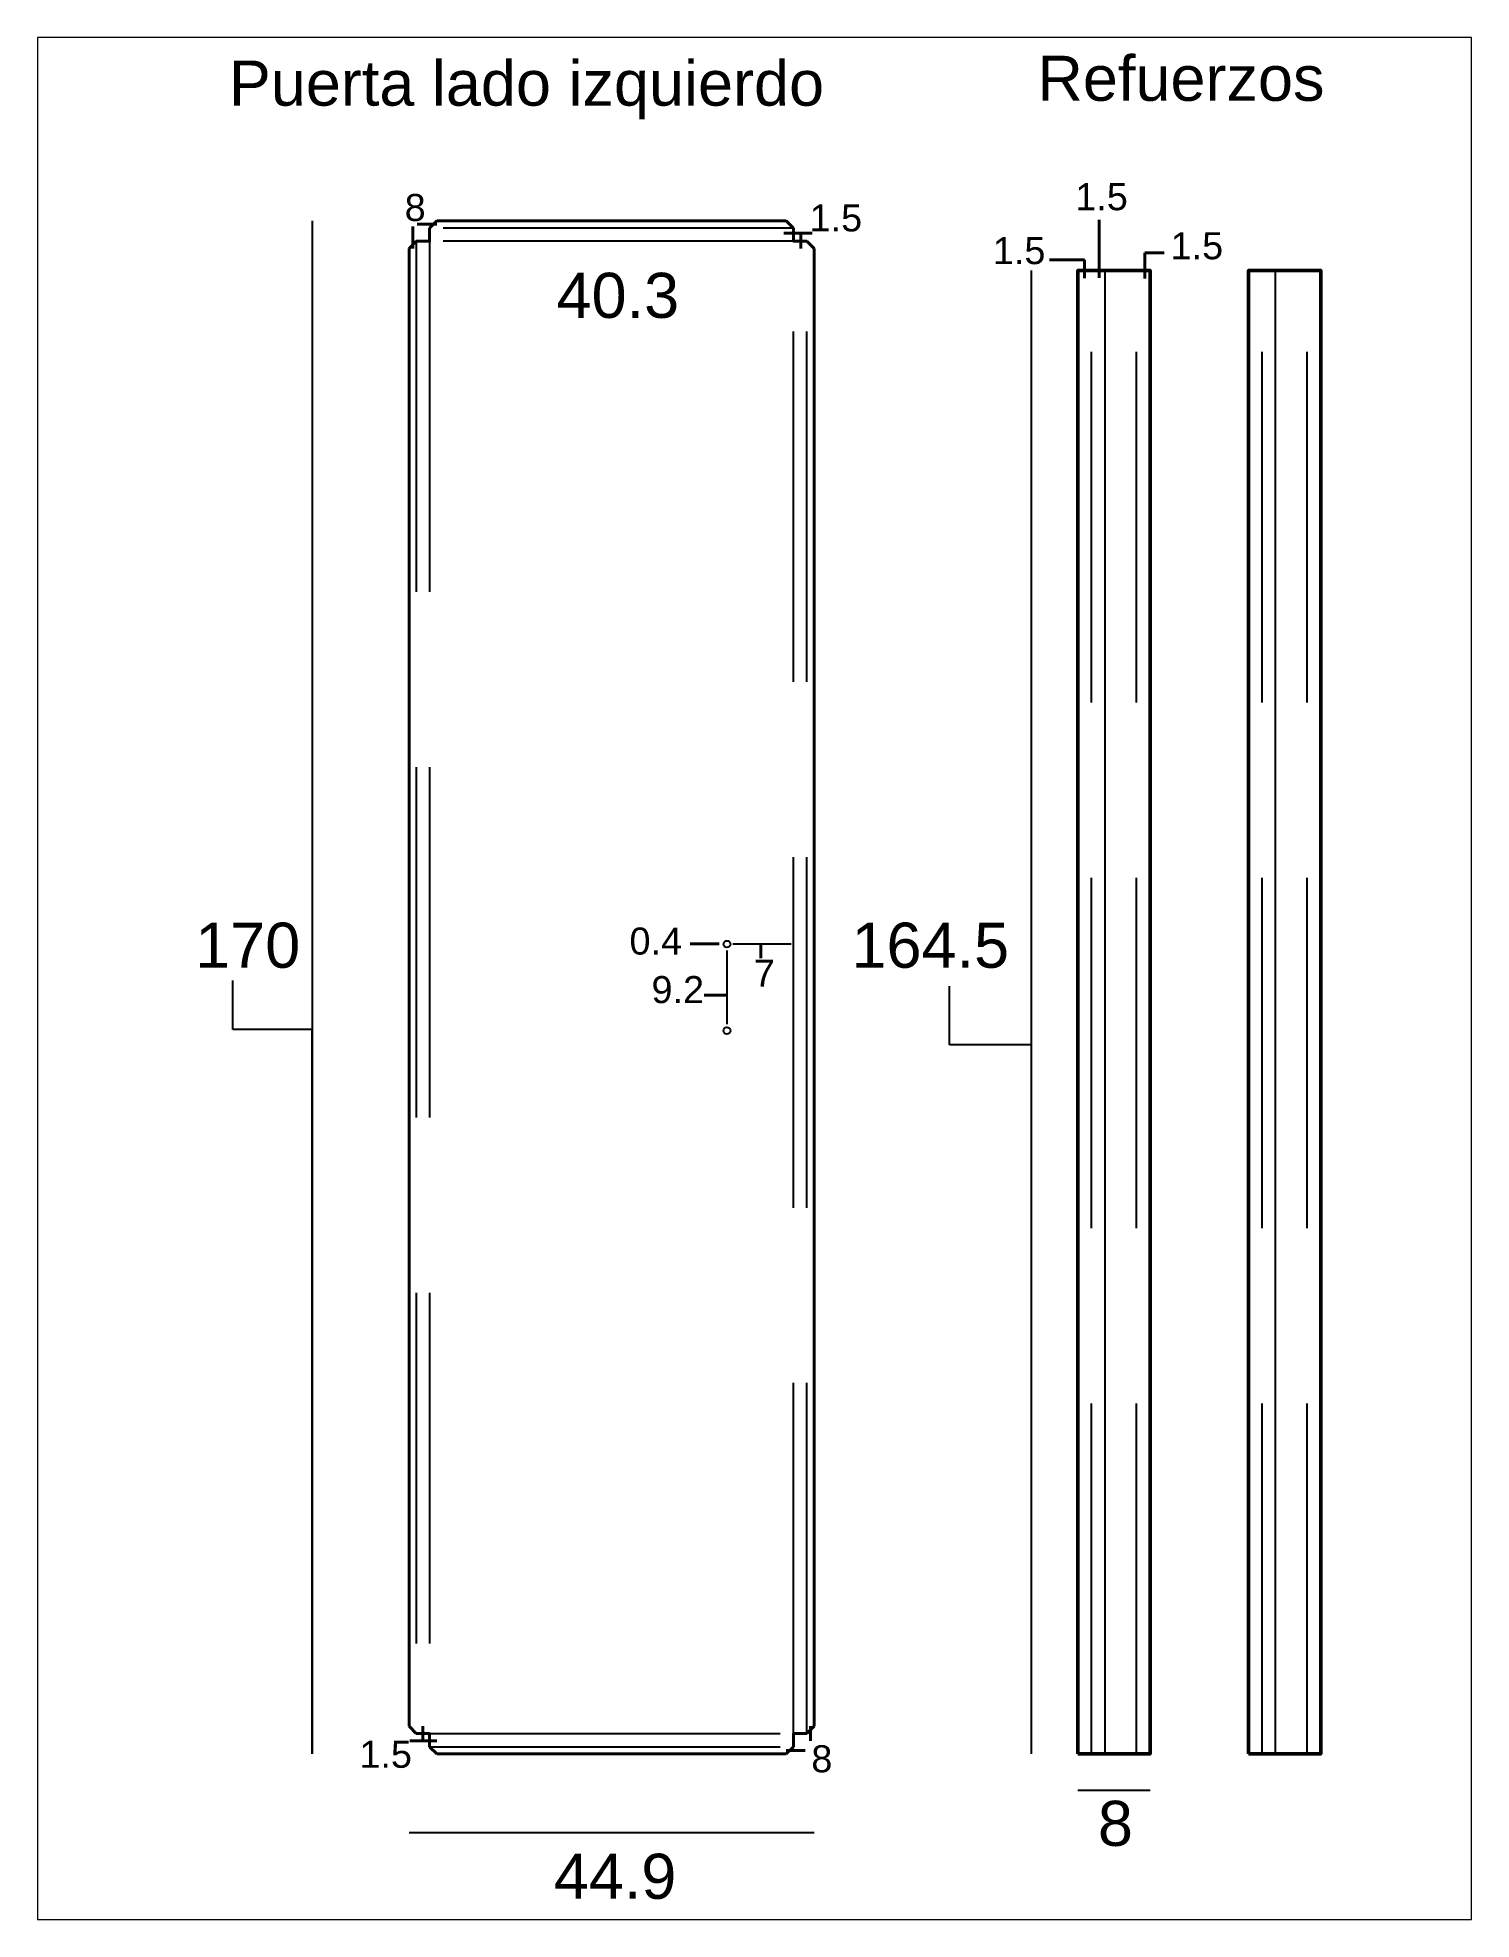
# Paper-space layout 'Layout1' of a CAD drawing. Header units: millimetres. Extents: x 0 to 203, y 0 to 267.
# The model-space entities are those that its viewports show. They can reach past a viewport. Long polylines and large blocks are cut down to what shows.
import ezdxf

# ---------------------------------------------------------------- set-up
doc = ezdxf.new("R2010")
doc.units = ezdxf.units.MM
doc.header["$LTSCALE"] = 0.5
doc.linetypes.add('CENTERX2', pattern=[101.6, 63.5, -12.7, 12.7, -12.7])
doc.linetypes.add('DASHED', pattern=[19.05, 12.7, -6.35])
doc.styles.get("Standard").update_dxf_attribs({"font": 'arial.ttf'})

msp = doc.modelspace()

# ---------------------------------------------------------------- linework, layer by layer
for p, q in [((107, 2070.5), (107, 370.5)), ((904.1, 2015.5), (904.1, 370.5)), ((567, 1261.3), (567, 1179.8)), ((573.6, 1268.7), (638.1, 1268.7)), ((573.6, 1268.7), (604.4, 1268.7)), ((19, 1174), (19, 1228.1)), ((813.9, 1156.8), (813.9, 1222)), ((107, 1174), (19, 1174)), ((107, 370.5), (107, 1174)), ((904.1, 1156.8), (813.9, 1156.8)), ((956.2, 330.2), (1036.2, 330.2)), ((214.5, 283.3), (663.5, 283.3))]:
    msp.add_line(p, q)
at = {"lineweight": 40}
for p, q in [((245.2, 2066.7), (223.3, 2066.7)), ((979.7, 2007.2), (979.7, 2071.8)), ((218.6, 2039.8), (218.6, 2064.2)), ((630.1, 2056.7), (661.4, 2056.7)), ((648.7, 2039.8), (648.7, 2056.7)), ((963.3, 2027.3), (924.7, 2027.3)), ((963.3, 2007), (963.3, 2027.3)), ((1030.2, 2006.5), (1030.2, 2035.2)), ((1030.2, 2035.2), (1051.7, 2035.2)), ((526.1, 1269), (558.3, 1269)), ((604.4, 1268.7), (604.4, 1252.9)), ((541.8, 1212), (567, 1212)), ((229.7, 401.2), (229.7, 385.2)), ((659.6, 401.2), (659.6, 385.1)), ((245.2, 385.2), (215.2, 385.2)), ((632.8, 374.3), (653.6, 374.3))]:
    msp.add_line(p, q, dxfattribs=at)
at = {"color": 150, "lineweight": 40}
for p, q in [((237.2, 2062.5), (245.2, 2070.5)), ((632.8, 2070.5), (640.8, 2062.5)), ((214.5, 2039.8), (222.5, 2047.8)), ((655.5, 2047.8), (663.5, 2039.8)), ((222.5, 393.2), (214.5, 401.2)), ((663.5, 401.2), (655.5, 393.2)), ((245.2, 370.5), (237.2, 378.5)), ((640.8, 378.5), (632.8, 370.5))]:
    msp.add_line(p, q, dxfattribs=at)
at = {"color": 3, "linetype": 'DASHED', "lineweight": 25}
for p, q in [((222.5, 2047.8), (222.5, 393.2)), ((640.8, 2062.5), (237.2, 2062.5)), ((640.8, 2047.8), (237.2, 2047.8)), ((237.2, 2047.8), (237.2, 393.2)), ((640.8, 393.2), (640.8, 2047.8)), ((655.5, 393.2), (655.5, 2047.8)), ((237.2, 393.2), (640.8, 393.2)), ((237.2, 378.5), (640.8, 378.5))]:
    msp.add_line(p, q, dxfattribs=at)
at = {"color": 3, "linetype": 'DASHED'}
for p, q in [((971.2, 370.5), (971.2, 2015.5)), ((1021.2, 370.5), (1021.2, 2015.5)), ((1160.3, 370.5), (1160.3, 2015.5)), ((1210.3, 370.5), (1210.3, 2015.5))]:
    msp.add_line(p, q, dxfattribs=at)
at = {"color": 6, "linetype": 'CENTERX2'}
for p, q in [((986.2, 370.5), (986.2, 2015.5)), ((1175.3, 370.5), (1175.3, 2015.5))]:
    msp.add_line(p, q, dxfattribs=at)
at = {"color": 150, "lineweight": 40}
for points in [[(632.8, 2070.5), (245.2, 2070.5)], [(222.5, 2047.8), (237.2, 2047.8), (237.2, 2062.5)], [(640.8, 2062.5), (640.8, 2047.8), (655.5, 2047.8)], [(214.5, 2039.8), (214.5, 401.2)], [(663.5, 401.2), (663.5, 2039.8)], [(237.2, 378.5), (237.2, 393.2), (222.5, 393.2)], [(655.5, 393.2), (640.8, 393.2), (640.8, 378.5)], [(245.2, 370.5), (632.8, 370.5)]]:
    msp.add_lwpolyline(points, dxfattribs=at)
at = {"color": 150, "lineweight": 50}
for points in [[(956.2, 370.5), (1036.2, 370.5), (1036.2, 2015.5), (956.2, 2015.5)], [(1145.3, 370.5), (1225.3, 370.5), (1225.3, 2015.5), (1145.3, 2015.5)]]:
    msp.add_lwpolyline(points, close=True, dxfattribs=at)
for centre in [(567, 1268.5), (567, 1172.5)]:
    msp.add_circle(centre, 3.8)

# ---------------------------------------------------------------- texts
for s, width, heights, insert, char_height, attachment_point in [('Refuerzos', 901.385, [0], (911.2, 2253.6), 50, 1), ('Puerta lado izquierdo', 815.361, [0], (14.6, 2248.2), 50, 1), ('1.5', 98.519, [0], (953.2, 2112.3), 30, 1), ('8', 9.683, [2.55], (209.6, 2100.3), 30, 1), ('1.5', 24.504, [0], (658.6, 2088.8), 30, 1), ('1.5', 98.519, [0], (861.8, 2052.5), 30, 1), ('1.5', 98.519, [0], (1058.9, 2057.9), 30, 1), ('40.3', 249.854, [0], (378, 2012.9), 50, 1), ('170', 178.639, [0], (-22.7, 1292.3), 50, 1), ('0.4', 174.717, [0], (458.9, 1286.9), 30, 1), ('164.5', 294.786, [0], (879.8, 1292.3), 50, 3), ('9.2', 38.543, [0], (483.3, 1233.1), 30, 1), ('7', 30.031, [0], (596.8, 1251.3), 30, 1), ('1.5', 24.504, [0], (159.4, 385.2), 30, 1), ('8', 9.683, [2.55], (660.5, 380.2), 30, 1), ('8', 129.702, [0], (978.3, 318.6), 50, 1), ('44.9', 235.783, [0], (374.9, 259.9), 50, 1)]:
    msp.add_mtext_dynamic_manual_height_columns(s, width=width, gutter_width=12.5, heights=heights, dxfattribs=dict(insert=insert, char_height=char_height, attachment_point=attachment_point))

psp = doc.layouts.get("Layout1")

# ---------------------------------------------------------------- viewports
at = {"layer": '0'}
psp.add_viewport(center=(101.6, 133.35), size=(203.2, 266.7), view_center_point=(597.5, 1230.39), view_height=2086.53, dxfattribs=at)

doc.saveas('drawing.dxf')
